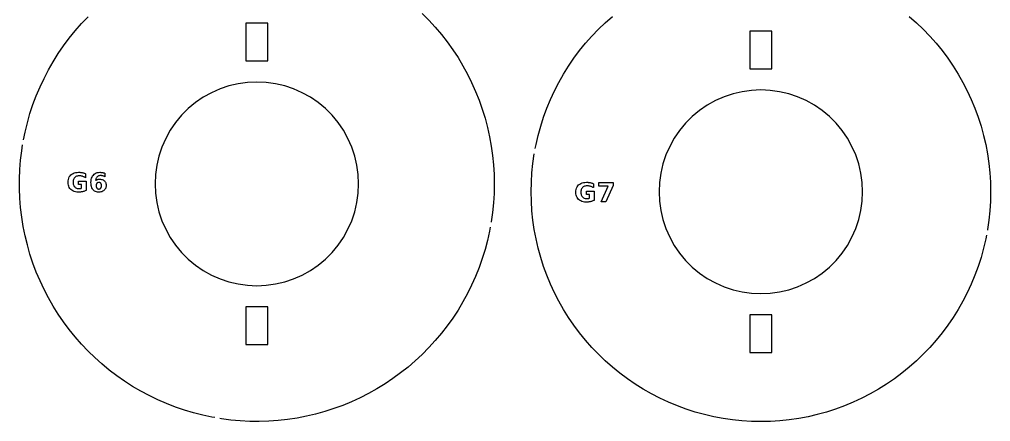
# Model space of a CAD drawing. Header units: millimetres. Extents: x 3 to 292, y 9 to 140.
# Drawn here: x 8.9 to 132.2, y 8.8 to 59.9 of the extents above; entities that cross this region are included whole.
import ezdxf

# ---------------------------------------------------------------- set-up
doc = ezdxf.new("R2010")
doc.units = ezdxf.units.MM
doc.layers.add('CUT', color=1, linetype='CONTINUOUS')
doc.layers.add('ENGRAVE', color=5, linetype='CONTINUOUS')

msp = doc.modelspace()

# ---------------------------------------------------------------- linework, layer by layer
at = {"layer": 'CUT', "color": 1}
for points in [[(59.9991, 60.6391), (60.8481, 59.7816), (61.662, 58.8908), (62.4397, 57.9682), (63.1799, 57.0152), (63.8813, 56.0333), (64.5429, 55.0242), (65.1635, 53.9894), (65.7423, 52.9306), (66.2782, 51.8495), (66.7705, 50.7478), (67.2183, 49.6273), (67.6209, 48.4898), (67.9777, 47.3371), (68.288, 46.171), (68.5515, 44.9935), (68.7676, 43.8064), (68.9361, 42.6115), (69.0566, 41.4109), (69.129, 40.2064), (69.1531, 39), (69.129, 37.7936), (69.0566, 36.5891), (68.9361, 35.3885), (68.7676, 34.1936), (68.7566, 34.133)], [(9.3714, 44.5831), (9.5744, 45.5836), (9.8613, 46.7556), (10.195, 47.9152), (10.5747, 49.0606), (11, 50.1898), (11.4701, 51.3011), (11.9843, 52.3927), (12.5418, 53.4629), (13.1416, 54.5099), (13.7829, 55.5321), (14.4645, 56.5278), (15.1854, 57.4954), (15.9445, 58.4334), (16.7405, 59.3403), (17.5721, 60.2146)], [(74.3555, 43.4731), (74.452, 43.9859), (74.7238, 45.1605), (75.0439, 46.3229), (75.4117, 47.4711), (75.8266, 48.6031), (76.288, 49.717), (76.795, 50.8108), (77.3468, 51.8828), (77.9425, 52.9311), (78.5809, 53.9538), (79.261, 54.9493), (79.9817, 55.9158), (80.7418, 56.8518), (81.5398, 57.7555), (82.3746, 58.6254), (83.2445, 59.4602), (84.1482, 60.2582)], [(121.8518, 60.2582), (122.7555, 59.4602), (123.6254, 58.6254), (124.4602, 57.7555), (125.2582, 56.8518), (126.0183, 55.9158), (126.739, 54.9493), (127.4191, 53.9538), (128.0575, 52.9311), (128.6532, 51.8828), (129.205, 50.8108), (129.712, 49.717), (130.1734, 48.6031), (130.5883, 47.4711), (130.9561, 46.3229), (131.2762, 45.1605), (131.548, 43.9859), (131.7709, 42.801), (131.9448, 41.608), (132.0691, 40.4087), (132.1438, 39.2054), (132.1688, 38), (132.1438, 36.7946), (132.0691, 35.5913), (131.9448, 34.392), (131.7709, 33.199), (131.7592, 33.1364)], [(33.6519, 9.33), (33.3025, 9.39), (32.1223, 9.6417), (30.9532, 9.9404), (29.797, 10.2856), (28.6555, 10.6768), (27.5306, 11.1134), (26.4241, 11.5946), (25.3376, 12.1197), (24.2731, 12.6878), (23.2322, 13.2981), (22.2165, 13.9496), (21.2277, 14.6411), (20.2673, 15.3717), (19.3369, 16.1401), (18.4381, 16.9451), (17.5721, 17.7854), (16.7405, 18.6597), (15.9445, 19.5666), (15.1854, 20.5046), (14.4645, 21.4722), (13.7829, 22.4679), (13.1416, 23.4901), (12.5418, 24.5371), (11.9843, 25.6073), (11.4701, 26.6989), (11, 27.8102), (10.5747, 28.9394), (10.195, 30.0848), (9.8613, 31.2444), (9.5744, 32.4164), (9.3345, 33.599), (9.1422, 34.7902), (8.9977, 35.9882), (8.9012, 37.191), (8.8529, 38.3967), (8.8529, 39.6033), (8.9012, 40.809), (8.9977, 42.0118), (9.1422, 43.2098), (9.2605, 43.9427)], [(131.6389, 32.4976), (131.548, 32.0141), (131.2762, 30.8395), (130.9561, 29.6771), (130.5883, 28.5289), (130.1734, 27.3969), (129.712, 26.283), (129.205, 25.1892), (128.6532, 24.1172), (128.0575, 23.0689), (127.4191, 22.0462), (126.739, 21.0507), (126.0183, 20.0842), (125.2582, 19.1482), (124.4602, 18.2445), (123.6254, 17.3746), (122.7555, 16.5398), (121.8518, 15.7418), (120.9158, 14.9817), (119.9493, 14.261), (118.9538, 13.5809), (117.9311, 12.9425), (116.8828, 12.3468), (115.8108, 11.795), (114.717, 11.288), (113.6031, 10.8266), (112.4711, 10.4117), (111.3229, 10.0439), (110.1605, 9.7238), (108.9859, 9.452), (107.801, 9.2291), (106.608, 9.0552), (105.4087, 8.9309), (104.2054, 8.8562), (103, 8.8312), (101.7946, 8.8562), (100.5913, 8.9309), (99.392, 9.0552), (98.199, 9.2291), (97.0141, 9.452), (95.8395, 9.7238), (94.6771, 10.0439), (93.5289, 10.4117), (92.3969, 10.8266), (91.283, 11.288), (90.1892, 11.795), (89.1172, 12.3468), (88.0689, 12.9425), (87.0462, 13.5809), (86.0507, 14.261), (85.0842, 14.9817), (84.1482, 15.7418), (83.2445, 16.5398), (82.3746, 17.3746), (81.5398, 18.2445), (80.7418, 19.1482), (79.9817, 20.0842), (79.261, 21.0507), (78.5809, 22.0462), (77.9425, 23.0689), (77.3468, 24.1172), (76.795, 25.1892), (76.288, 26.283), (75.8266, 27.3969), (75.4117, 28.5289), (75.0439, 29.6771), (74.7238, 30.8395), (74.452, 32.0141), (74.2291, 33.199), (74.0552, 34.392), (73.9309, 35.5913), (73.8562, 36.7946), (73.8312, 38), (73.8562, 39.2054), (73.9309, 40.4087), (74.0552, 41.608), (74.2291, 42.801), (74.2353, 42.8343)], [(68.6401, 33.4935), (68.5515, 33.0065), (68.288, 31.829), (67.9777, 30.6629), (67.6209, 29.5102), (67.2183, 28.3727), (66.7705, 27.2522), (66.2782, 26.1505), (65.7423, 25.0694), (65.1635, 24.0106), (64.5429, 22.9758), (63.8813, 21.9667), (63.1799, 20.9848), (62.4397, 20.0318), (61.662, 19.1092), (60.8481, 18.2184), (59.9991, 17.3609), (59.1165, 16.5381), (58.2017, 15.7512), (57.2562, 15.0016), (56.2814, 14.2904), (55.2789, 13.6187), (54.2504, 12.9878), (53.1975, 12.3984), (52.1218, 11.8517), (51.0251, 11.3484), (49.9091, 10.8894), (48.7757, 10.4755), (47.6266, 10.1072), (46.4637, 9.7852), (45.2889, 9.51), (44.1039, 9.282), (42.9108, 9.1016), (41.7115, 8.969), (40.5078, 8.8846), (39.3017, 8.8484), (38.0951, 8.8604), (36.8899, 8.9208), (35.6882, 9.0293), (34.4917, 9.1858), (34.2925, 9.22)]]:
    msp.add_lwpolyline(points, dxfattribs=at)
for points in [[(37.605, 57.0714), (37.605, 55.1429), (37.605, 54.605), (40.395, 54.605), (40.395, 55.1786), (40.395, 57.2143), (40.395, 58.8571), (40.395, 59.395), (37.605, 59.395), (37.605, 58.8214), (37.605, 57.0714)], [(101.605, 56.6429), (101.605, 54.2857), (101.605, 53.605), (104.395, 53.605), (104.395, 54.3214), (104.395, 56.7857), (104.395, 57.7143), (104.395, 58.395), (101.605, 58.395), (101.605, 57.6786), (101.605, 56.6429)], [(51.7048, 41.3749), (51.4315, 42.5371), (51.0521, 43.669), (50.5699, 44.7611), (49.989, 45.8041), (49.3143, 46.789), (48.5516, 47.7075), (47.7075, 48.5516), (46.789, 49.3143), (45.8041, 49.989), (44.7611, 50.5699), (43.669, 51.0521), (42.5371, 51.4315), (41.3749, 51.7048), (40.1926, 51.8698), (39, 51.9249), (37.8074, 51.8698), (36.6251, 51.7048), (35.4629, 51.4315), (34.331, 51.0521), (33.2389, 50.5699), (32.1959, 49.989), (31.211, 49.3143), (30.2925, 48.5516), (29.4484, 47.7075), (28.6857, 46.789), (28.011, 45.8041), (27.4301, 44.7611), (26.9479, 43.669), (26.5685, 42.5371), (26.2952, 41.3749), (26.1302, 40.1926), (26.0751, 39), (26.1302, 37.8074), (26.2952, 36.6251), (26.5685, 35.4629), (26.9479, 34.331), (27.4301, 33.2389), (28.011, 32.1959), (28.6857, 31.211), (29.4484, 30.2925), (30.2925, 29.4484), (31.211, 28.6857), (32.1959, 28.011), (33.2389, 27.4301), (34.331, 26.9479), (35.4629, 26.5685), (36.6251, 26.2952), (37.8074, 26.1302), (39, 26.0751), (40.1926, 26.1302), (41.3749, 26.2952), (42.5371, 26.5685), (43.669, 26.9479), (44.7611, 27.4301), (45.8041, 28.011), (46.789, 28.6857), (47.7075, 29.4484), (48.5516, 30.2925), (49.3143, 31.211), (49.989, 32.1959), (50.5699, 33.2389), (51.0521, 34.331), (51.4315, 35.4629), (51.7048, 36.6251), (51.8698, 37.8074), (51.9249, 39), (51.8698, 40.1926), (51.7048, 41.3749)], [(115.7048, 40.3749), (115.4315, 41.5371), (115.0521, 42.669), (114.5699, 43.7611), (113.989, 44.8041), (113.3143, 45.789), (112.5516, 46.7075), (111.7075, 47.5516), (110.789, 48.3143), (109.8041, 48.989), (108.7611, 49.5699), (107.669, 50.0521), (106.5371, 50.4315), (105.3749, 50.7048), (104.1926, 50.8698), (103, 50.9249), (101.8074, 50.8698), (100.6251, 50.7048), (99.4629, 50.4315), (98.331, 50.0521), (97.2389, 49.5699), (96.1959, 48.989), (95.211, 48.3143), (94.2925, 47.5516), (93.4484, 46.7075), (92.6857, 45.789), (92.011, 44.8041), (91.4301, 43.7611), (90.9479, 42.669), (90.5685, 41.5371), (90.2952, 40.3749), (90.1302, 39.1926), (90.0751, 38), (90.1302, 36.8074), (90.2952, 35.6251), (90.5685, 34.4629), (90.9479, 33.331), (91.4301, 32.2389), (92.011, 31.1959), (92.6857, 30.211), (93.4484, 29.2925), (94.2925, 28.4484), (95.211, 27.6857), (96.1959, 27.011), (97.2389, 26.4301), (98.331, 25.9479), (99.4629, 25.5685), (100.6251, 25.2952), (101.8074, 25.1302), (103, 25.0751), (104.1926, 25.1302), (105.3749, 25.2952), (106.5371, 25.5685), (107.669, 25.9479), (108.7611, 26.4301), (109.8041, 27.011), (110.789, 27.6857), (111.7075, 28.4484), (112.5516, 29.2925), (113.3143, 30.211), (113.989, 31.1959), (114.5699, 32.2389), (115.0521, 33.331), (115.4315, 34.4629), (115.7048, 35.6251), (115.8698, 36.8074), (115.9249, 38), (115.8698, 39.1926), (115.7048, 40.3749)], [(37.605, 22.8214), (37.605, 19.1429), (37.605, 18.605), (40.395, 18.605), (40.395, 19.1786), (40.395, 22.8571), (40.395, 23.395), (37.605, 23.395), (37.605, 22.8214)], [(101.605, 21.6786), (101.605, 18.2857), (101.605, 17.605), (104.395, 17.605), (104.395, 18.3214), (104.395, 21.7143), (104.395, 22.395), (101.605, 22.395), (101.605, 21.6786)]]:
    msp.add_lwpolyline(points, close=True, dxfattribs=at)
at = {"layer": 'ENGRAVE', "color": 5}
for points in [[(17.2702, 38.1428), (17.1906, 38.1096), (17.1099, 38.0795), (17.0283, 38.0526), (16.9457, 38.0289), (16.8621, 38.0083), (16.7776, 37.9909), (16.6921, 37.9766), (16.6058, 37.9656), (16.5185, 37.9576), (16.4304, 37.9529), (16.3413, 37.9513), (16.146, 37.9607), (15.9646, 37.989), (15.7973, 38.0362), (15.644, 38.1021), (15.5047, 38.187), (15.3794, 38.2907), (15.271, 38.4105), (15.1823, 38.5438), (15.1133, 38.6905), (15.064, 38.8506), (15.0344, 39.0241), (15.0246, 39.2111), (15.0346, 39.4), (15.0647, 39.5749), (15.1149, 39.736), (15.1852, 39.8831), (15.2755, 40.0163), (15.3859, 40.1356), (15.5138, 40.2385), (15.6564, 40.3227), (15.814, 40.3882), (15.9863, 40.435), (16.1735, 40.4631), (16.3755, 40.4725), (16.4558, 40.4712), (16.5349, 40.4674), (16.6129, 40.4611), (16.6898, 40.4522), (16.7655, 40.4408), (16.8402, 40.4269), (16.9135, 40.4105), (16.9855, 40.3916), (17.056, 40.3703), (17.1252, 40.3466), (17.1929, 40.3204), (17.2593, 40.2918), (17.2593, 39.7889), (17.1915, 39.8258), (17.1239, 39.8594), (17.0564, 39.8898), (16.9891, 39.9169), (16.9219, 39.9408), (16.8548, 39.9614), (16.7878, 39.9788), (16.7207, 39.9931), (16.6536, 40.0041), (16.5864, 40.012), (16.5192, 40.0168), (16.452, 40.0184), (16.332, 40.0126), (16.2215, 39.9951), (16.1206, 39.9661), (16.0292, 39.9254), (15.9473, 39.8731), (15.875, 39.8092), (15.8131, 39.7345), (15.7624, 39.6498), (15.723, 39.5551), (15.6949, 39.4504), (15.678, 39.3358), (15.6724, 39.2111), (15.6778, 39.0874), (15.6941, 38.9735), (15.7212, 38.8693), (15.7592, 38.7749), (15.808, 38.6902), (15.8677, 38.6154), (15.9373, 38.5512), (16.0161, 38.4987), (16.1041, 38.4579), (16.2012, 38.4287), (16.3074, 38.4112), (16.4227, 38.4054), (16.4549, 38.4058), (16.4863, 38.4068), (16.5169, 38.4085), (16.5467, 38.4108), (16.5758, 38.4139), (16.6042, 38.4176), (16.6316, 38.4221), (16.6581, 38.4273), (16.6837, 38.4333), (16.7083, 38.44), (16.732, 38.4476), (16.7547, 38.4559), (16.7547, 38.9279), (16.3722, 38.9279), (16.3722, 39.3478), (17.3488, 39.3478), (17.3488, 38.1792), (17.2702, 38.1428)], [(19.6576, 39.9392), (19.6076, 39.9604), (19.5585, 39.9795), (19.5105, 39.9965), (19.4634, 40.0113), (19.4173, 40.0241), (19.372, 40.0348), (19.3269, 40.0435), (19.2823, 40.0503), (19.238, 40.0552), (19.194, 40.0581), (19.1504, 40.0591), (19.0605, 40.0547), (18.9775, 40.0418), (18.9014, 40.0202), (18.8321, 39.99), (18.7697, 39.9511), (18.7142, 39.9036), (18.6658, 39.8476), (18.6245, 39.7833), (18.5905, 39.7106), (18.5638, 39.6295), (18.5442, 39.54), (18.5319, 39.4422), (18.5682, 39.4677), (18.6055, 39.4909), (18.6438, 39.512), (18.6831, 39.5308), (18.7234, 39.5474), (18.7647, 39.5618), (18.8071, 39.574), (18.8508, 39.584), (18.8957, 39.5917), (18.9419, 39.5973), (18.9894, 39.6006), (19.0381, 39.6017), (19.1584, 39.5956), (19.2706, 39.5775), (19.3748, 39.5472), (19.4711, 39.5048), (19.5593, 39.4502), (19.6395, 39.3836), (19.7094, 39.3072), (19.7666, 39.2232), (19.811, 39.1317), (19.8428, 39.0328), (19.8618, 38.9263), (19.8682, 38.8123), (19.8611, 38.6864), (19.8398, 38.5692), (19.8043, 38.4606), (19.7546, 38.3606), (19.6907, 38.2692), (19.6127, 38.1865), (19.5226, 38.1146), (19.423, 38.0558), (19.3136, 38.0101), (19.1945, 37.9774), (19.0658, 37.9578), (18.9274, 37.9513), (18.7755, 37.9602), (18.6355, 37.9869), (18.5073, 38.0313), (18.3911, 38.0935), (18.2867, 38.1734), (18.1942, 38.2711), (18.1149, 38.3852), (18.05, 38.5141), (17.9995, 38.6579), (17.9634, 38.8166), (17.9418, 38.9901), (17.9346, 39.1785), (17.943, 39.3721), (17.9683, 39.5513), (18.0105, 39.7162), (18.0695, 39.8668), (18.1454, 40.0031), (18.2382, 40.125), (18.3456, 40.2302), (18.4656, 40.3162), (18.5981, 40.3832), (18.7431, 40.431), (18.9006, 40.4597), (19.0707, 40.4692), (19.1263, 40.4685), (19.1813, 40.4663), (19.2359, 40.4627), (19.2899, 40.4576), (19.3433, 40.4511), (19.3962, 40.4432), (19.4487, 40.4338), (19.5011, 40.4229), (19.5533, 40.4106), (19.6052, 40.3969), (19.6571, 40.3817), (19.7087, 40.3651), (19.7087, 39.9158), (19.6576, 39.9392)], [(18.8335, 39.1862), (18.7901, 39.1714), (18.7513, 39.1507), (18.7171, 39.124), (18.6874, 39.0915), (18.6623, 39.053), (18.6417, 39.0085), (18.6257, 38.9582), (18.6143, 38.9019), (18.6075, 38.8397), (18.6052, 38.7716), (18.6075, 38.7035), (18.6143, 38.6413), (18.6257, 38.5851), (18.6417, 38.5347), (18.6623, 38.4903), (18.6874, 38.4518), (18.7171, 38.4192), (18.7513, 38.3926), (18.7901, 38.3718), (18.8335, 38.357), (18.8814, 38.3482), (18.934, 38.3452), (18.987, 38.3482), (19.0353, 38.357), (19.079, 38.3718), (19.1181, 38.3926), (19.1524, 38.4192), (19.1822, 38.4518), (19.2073, 38.4903), (19.2278, 38.5347), (19.2438, 38.5851), (19.2552, 38.6413), (19.2621, 38.7035), (19.2644, 38.7716), (19.2621, 38.8397), (19.2552, 38.9019), (19.2438, 38.9582), (19.2278, 39.0085), (19.2073, 39.053), (19.1822, 39.0915), (19.1524, 39.124), (19.1181, 39.1507), (19.079, 39.1714), (19.0353, 39.1862), (18.987, 39.1951), (18.934, 39.1981), (18.8814, 39.1951), (18.8335, 39.1862)], [(81.7487, 36.8757), (81.6691, 36.8425), (81.5885, 36.8124), (81.5069, 36.7855), (81.4243, 36.7618), (81.3407, 36.7412), (81.2561, 36.7238), (81.1707, 36.7096), (81.0843, 36.6985), (80.9971, 36.6906), (80.9089, 36.6858), (80.8199, 36.6842), (80.6245, 36.6937), (80.4432, 36.7219), (80.2758, 36.7691), (80.1225, 36.8351), (79.9832, 36.9199), (79.8579, 37.0236), (79.7495, 37.1434), (79.6608, 37.2767), (79.5918, 37.4234), (79.5425, 37.5835), (79.513, 37.757), (79.5031, 37.944), (79.5132, 38.1329), (79.5433, 38.3079), (79.5935, 38.4689), (79.6637, 38.616), (79.754, 38.7492), (79.8645, 38.8685), (79.9923, 38.9714), (80.135, 39.0557), (80.2925, 39.1212), (80.4649, 39.168), (80.652, 39.196), (80.854, 39.2054), (80.9343, 39.2041), (81.0134, 39.2003), (81.0915, 39.194), (81.1683, 39.1851), (81.2441, 39.1738), (81.3187, 39.1598), (81.3921, 39.1434), (81.464, 39.1246), (81.5346, 39.1033), (81.6037, 39.0795), (81.6715, 39.0534), (81.7378, 39.0247), (81.7378, 38.5218), (81.6701, 38.5587), (81.6025, 38.5923), (81.535, 38.6227), (81.4676, 38.6498), (81.4004, 38.6737), (81.3334, 38.6943), (81.2663, 38.7117), (81.1993, 38.726), (81.1322, 38.7371), (81.065, 38.745), (80.9978, 38.7497), (80.9305, 38.7513), (80.8105, 38.7455), (80.7, 38.7281), (80.5991, 38.699), (80.5077, 38.6583), (80.4259, 38.6061), (80.3535, 38.5422), (80.2916, 38.4674), (80.241, 38.3827), (80.2016, 38.288), (80.1734, 38.1834), (80.1565, 38.0687), (80.1509, 37.944), (80.1563, 37.8203), (80.1726, 37.7064), (80.1997, 37.6022), (80.2377, 37.5078), (80.2865, 37.4232), (80.3462, 37.3483), (80.4159, 37.2841), (80.4947, 37.2317), (80.5826, 37.1908), (80.6797, 37.1617), (80.7859, 37.1442), (80.9012, 37.1383), (80.9334, 37.1387), (80.9648, 37.1397), (80.9954, 37.1414), (81.0253, 37.1438), (81.0544, 37.1468), (81.0827, 37.1506), (81.1102, 37.155), (81.1367, 37.1602), (81.1623, 37.1662), (81.1869, 37.173), (81.2105, 37.1805), (81.2333, 37.1888), (81.2333, 37.6608), (80.8508, 37.6608), (80.8508, 38.0807), (81.8273, 38.0807), (81.8273, 36.9121), (81.7487, 36.8757)], [(84.2605, 39.1615), (84.2605, 38.8083), (83.3132, 36.7314), (82.7029, 36.7314), (83.5997, 38.7008), (82.4294, 38.7008), (82.4294, 39.1615), (84.2605, 39.1615)]]:
    msp.add_lwpolyline(points, close=True, dxfattribs=at)

doc.saveas('drawing.dxf')
